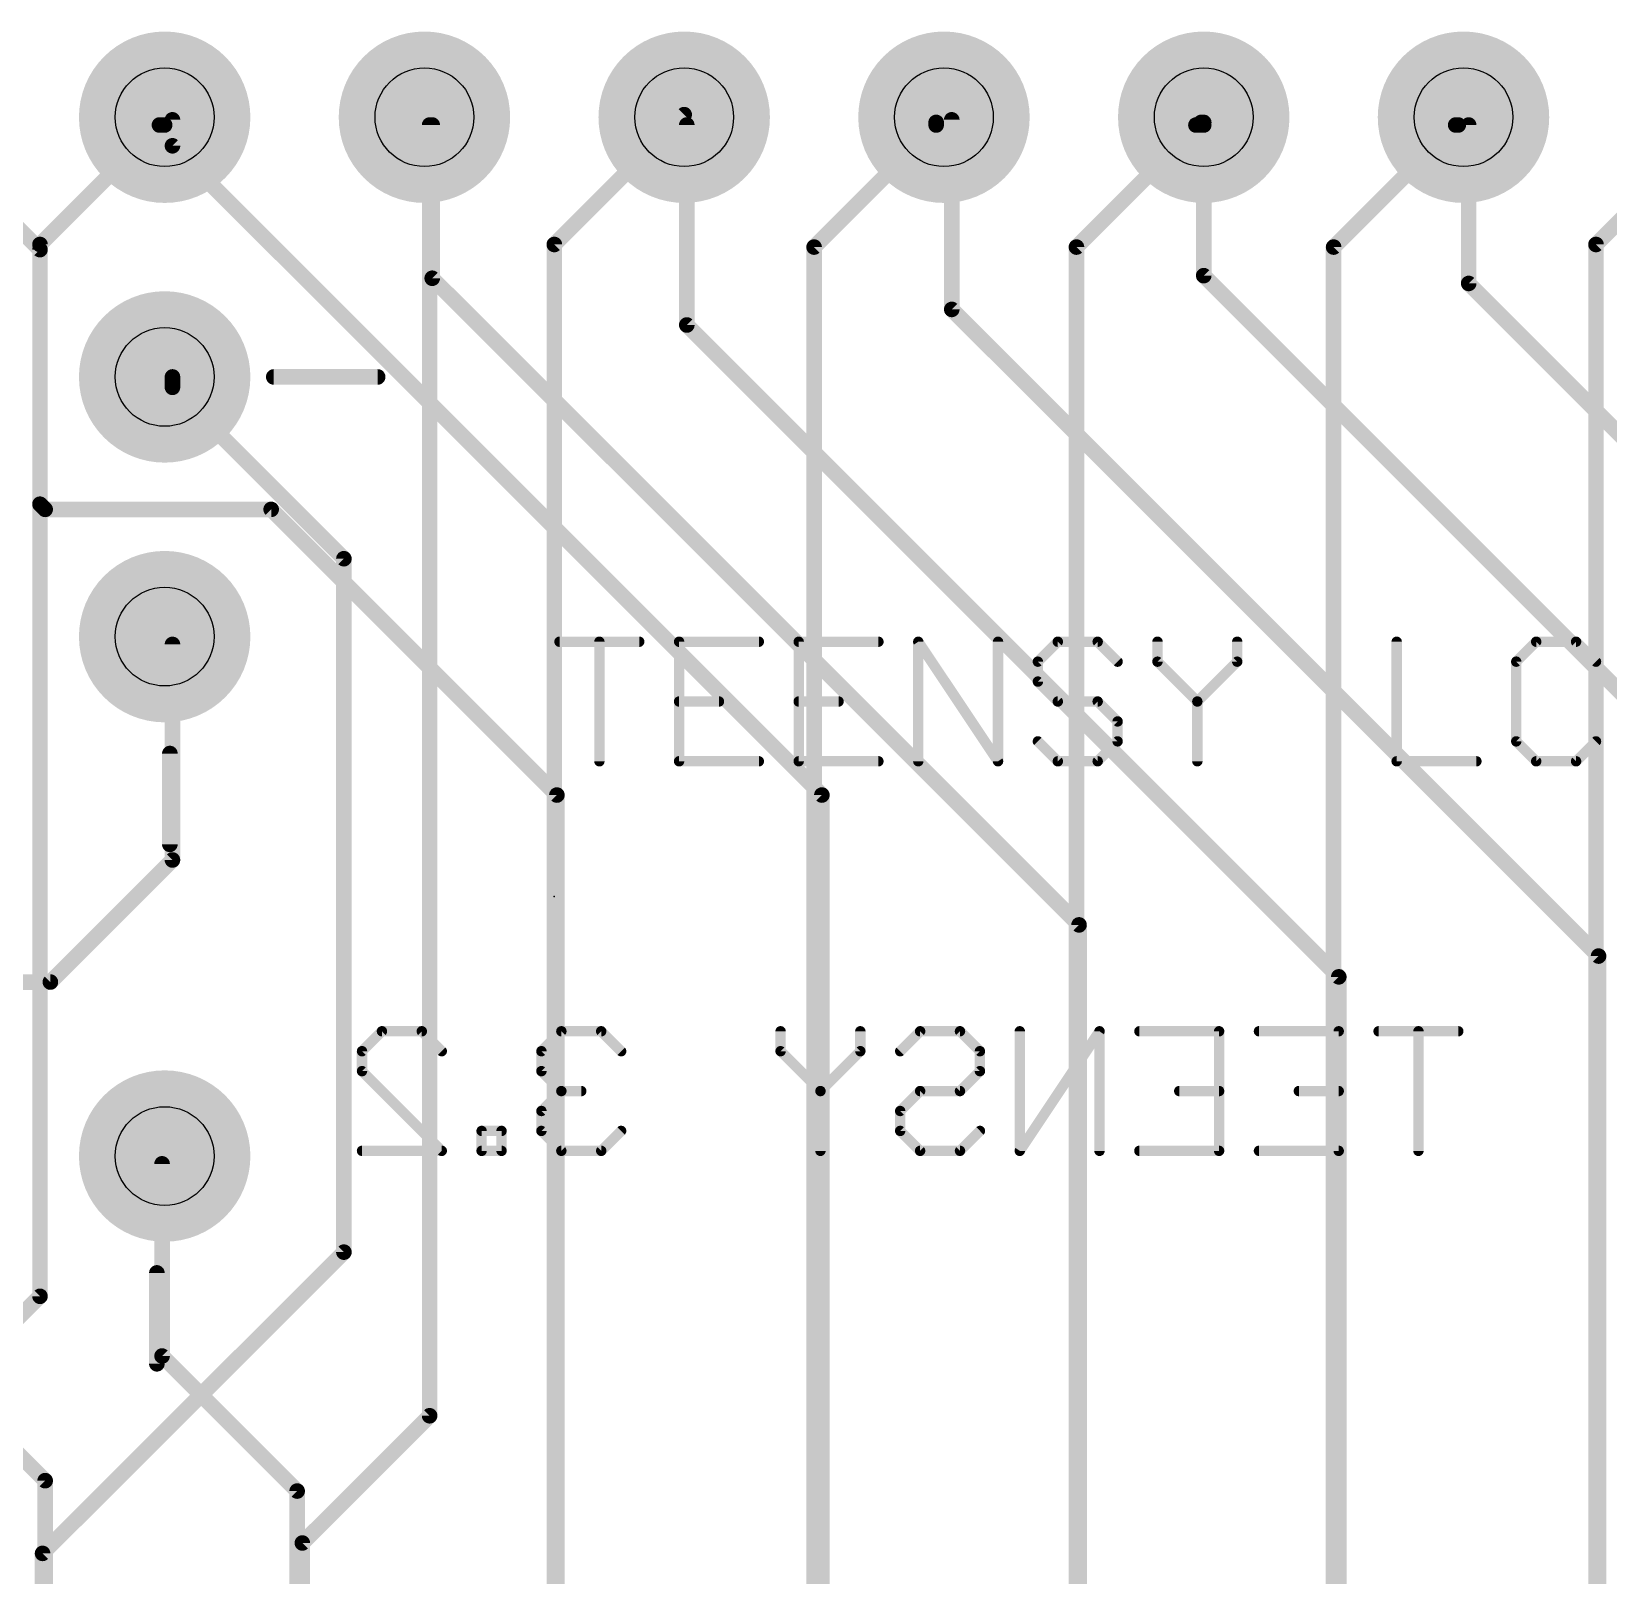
# Model space of a CAD drawing. Extents: x -0.1 to 48.3, y -0.1 to 47.8.
# Drawn here: x 22.27 to 37.69, y 24.73 to 39.83 of the extents above; entities that cross this region are included whole.
import ezdxf

# ---------------------------------------------------------------- set-up
doc = ezdxf.new("R2010")
doc.units = 0
for name, color, linetype in [('1', 12, 'CONTINUOUS'), ('16', 132, 'CONTINUOUS'), ('17', 110, 'CONTINUOUS'), ('21', 253, 'CONTINUOUS'), ('22', 253, 'CONTINUOUS'), ('23', 53, 'CONTINUOUS'), ('29', 253, 'CONTINUOUS'), ('30', 253, 'CONTINUOUS'), ('44', 253, 'CONTINUOUS')]:
    doc.layers.add(name, color=color, linetype=linetype)

# ---------------------------------------------------------------- blocks, each defined once
blk = doc.blocks.new('ROUNDP')
at = {"const_width": 0.5}
blk.add_lwpolyline([(0, -0.25, 1), (0, 0.25, 1), (0, -0.25)], format="xyb", dxfattribs=at)

msp = doc.modelspace()

# ---------------------------------------------------------------- linework, layer by layer
at = {"layer": '1', "const_width": 0.1524}
for points in [[(28.6512, 39.0144), (27.3812, 37.7444)], [(31.115, 38.9382), (31.115, 38.9128)], [(33.7058, 38.9382), (32.4866, 37.719)], [(33.7312, 38.9382), (33.7058, 38.9382)], [(38.8112, 38.989), (37.5666, 37.7444)], [(23.5204, 38.9128), (22.352, 37.7444)], [(23.5712, 38.9128), (23.5204, 38.9128)], [(26.162, 38.9128), (26.162, 26.289)], [(31.115, 38.9128), (29.9212, 37.719)], [(33.7312, 38.9128), (33.655, 38.9128)], [(36.195, 38.9128), (35.0012, 37.719)], [(36.2204, 38.9128), (36.195, 38.9128)], [(22.352, 37.7444), (22.352, 27.4574)], [(27.3812, 37.7444), (27.3812, 16.1798)], [(29.9212, 37.719), (29.9212, 16.4592)], [(32.4866, 37.719), (32.4866, 17.018)], [(35.0012, 37.719), (35.0012, 17.5514)], [(37.5666, 37.7444), (37.5666, 18.034)], [(23.6474, 36.449), (23.6474, 36.3474)], [(23.6474, 36.3474), (25.3238, 34.671)], [(25.3238, 34.671), (25.3238, 27.8892)], [(25.3238, 27.8892), (22.3774, 24.9428)], [(22.352, 27.4574), (19.8374, 24.9428)], [(26.162, 26.289), (24.9174, 25.0444)], [(22.3774, 24.9428), (22.3774, 16.0274)], [(24.9174, 25.0444), (24.9174, 16.1544)]]:
    msp.add_lwpolyline(points, dxfattribs=at)
at = {"layer": '1', "const_width": 0.0762}
for points in [[(28.6781, 38.9875, 1), (28.6243, 39.0413)], [(31.1531, 38.9382, 1), (31.0769, 38.9382)], [(33.7058, 38.9763, 1), (33.7058, 38.9001)], [(33.7327, 38.9113, 1), (33.6789, 38.9651)], [(33.7312, 38.9001, 1), (33.7312, 38.9763)], [(23.5204, 38.9509, 1), (23.5204, 38.8747)], [(23.5473, 38.8859, 1), (23.4935, 38.9397)], [(23.5712, 38.8747, 1), (23.5712, 38.9509)], [(26.2001, 38.9128, 1), (26.1239, 38.9128)], [(31.0769, 38.9128, 1), (31.1531, 38.9128)], [(31.1419, 38.8859, 1), (31.0881, 38.9397)], [(33.655, 38.9509, 1), (33.655, 38.8747)], [(33.7312, 38.8747, 1), (33.7312, 38.9509)], [(36.195, 38.9509, 1), (36.195, 38.8747)], [(36.2219, 38.8859, 1), (36.1681, 38.9397)], [(36.2204, 38.8747, 1), (36.2204, 38.9509)], [(22.3901, 37.7444, 1), (22.3139, 37.7444)], [(22.3251, 37.7713, 1), (22.3789, 37.7175)], [(27.4193, 37.7444, 1), (27.3431, 37.7444)], [(27.3543, 37.7713, 1), (27.4081, 37.7175)], [(29.9593, 37.719, 1), (29.8831, 37.719)], [(29.8943, 37.7459, 1), (29.9481, 37.6921)], [(32.5247, 37.719, 1), (32.4485, 37.719)], [(32.4597, 37.7459, 1), (32.5135, 37.6921)], [(35.0393, 37.719, 1), (34.9631, 37.719)], [(34.9743, 37.7459, 1), (35.0281, 37.6921)], [(37.6047, 37.7444, 1), (37.5285, 37.7444)], [(37.5397, 37.7713, 1), (37.5935, 37.7175)], [(23.6855, 36.449, 1), (23.6093, 36.449)], [(23.6743, 36.3743, 1), (23.6205, 36.3205)], [(23.6093, 36.3474, 1), (23.6855, 36.3474)], [(25.3619, 34.671, 1), (25.2857, 34.671)], [(25.2969, 34.6441, 1), (25.3507, 34.6979)], [(25.2857, 27.8892, 1), (25.3619, 27.8892)], [(25.3507, 27.8623, 1), (25.2969, 27.9161)], [(22.3139, 27.4574, 1), (22.3901, 27.4574)], [(22.3789, 27.4305, 1), (22.3251, 27.4843)], [(26.1239, 26.289, 1), (26.2001, 26.289)], [(26.1889, 26.2621, 1), (26.1351, 26.3159)], [(22.4155, 24.9428, 1), (22.3393, 24.9428)], [(22.3505, 24.9697, 1), (22.4043, 24.9159)], [(24.9555, 25.0444, 1), (24.8793, 25.0444)], [(24.8905, 25.0713, 1), (24.9443, 25.0175)]]:
    msp.add_lwpolyline(points, format="xyb", dxfattribs=at)
at = {"layer": '16', "const_width": 0.1524}
for points in [[(21.082, 38.9636), (22.352, 37.6936)], [(23.6474, 38.9636), (23.6474, 38.7096)], [(31.2674, 38.9636), (31.2674, 37.1094)], [(26.1874, 38.9128), (26.1874, 37.4142)], [(28.6766, 38.9128), (28.6766, 36.957)], [(33.7312, 38.9128), (33.7312, 37.4396)], [(36.322, 38.9128), (36.322, 37.3634)], [(23.6474, 38.7096), (29.9974, 32.3596)], [(22.352, 37.6936), (22.352, 35.2044)], [(26.1874, 37.4142), (32.512, 31.0896)], [(33.7312, 37.4396), (40.132, 31.0388)], [(36.322, 37.3634), (42.6974, 30.988)], [(31.2674, 37.1094), (37.592, 30.7848)], [(28.6766, 36.957), (35.052, 30.5816)], [(22.352, 35.2044), (22.4028, 35.1536)], [(22.4028, 35.1536), (24.6126, 35.1536)], [(24.6126, 35.1536), (27.4066, 32.3596)], [(23.6474, 33.8328), (23.6474, 31.7246)], [(27.4066, 32.3596), (27.4066, 16.2306)], [(29.9974, 32.3596), (29.9974, 14.1478)], [(23.6474, 31.7246), (22.4536, 30.5308)], [(32.512, 31.0896), (32.512, 16.383)], [(37.592, 30.7848), (37.592, 17.399)], [(22.4536, 30.5308), (19.8628, 30.5308)], [(35.052, 30.5816), (35.052, 16.9418)], [(23.5458, 28.7528), (23.5458, 26.8732)], [(21.1328, 26.924), (22.4028, 25.654)], [(23.5458, 26.8732), (24.8666, 25.5524)], [(22.4028, 25.654), (22.4028, 17.1196)], [(24.8666, 25.5524), (24.8666, 16.6878)]]:
    msp.add_lwpolyline(points, dxfattribs=at)
at = {"layer": '16', "const_width": 0.0762}
for points in [[(23.6855, 38.9636, 1), (23.6093, 38.9636)], [(31.3055, 38.9636, 1), (31.2293, 38.9636)], [(26.2255, 38.9128, 1), (26.1493, 38.9128)], [(28.7147, 38.9128, 1), (28.6385, 38.9128)], [(33.7693, 38.9128, 1), (33.6931, 38.9128)], [(36.3601, 38.9128, 1), (36.2839, 38.9128)], [(23.6093, 38.7096, 1), (23.6855, 38.7096)], [(23.6743, 38.7365, 1), (23.6205, 38.6827)], [(22.3901, 37.6936, 1), (22.3139, 37.6936)], [(22.3251, 37.6667, 1), (22.3789, 37.7205)], [(26.2143, 37.4411, 1), (26.1605, 37.3873)], [(33.6931, 37.4396, 1), (33.7693, 37.4396)], [(33.7581, 37.4665, 1), (33.7043, 37.4127)], [(26.1493, 37.4142, 1), (26.2255, 37.4142)], [(36.2839, 37.3634, 1), (36.3601, 37.3634)], [(36.3489, 37.3903, 1), (36.2951, 37.3365)], [(31.2943, 37.1363, 1), (31.2405, 37.0825)], [(28.7035, 36.9839, 1), (28.6497, 36.9301)], [(31.2293, 37.1094, 1), (31.3055, 37.1094)], [(28.6385, 36.957, 1), (28.7147, 36.957)], [(22.3139, 35.2044, 1), (22.3901, 35.2044)], [(22.3789, 35.2313, 1), (22.3251, 35.1775)], [(22.4028, 35.1917, 1), (22.4028, 35.1155)], [(22.3759, 35.1267, 1), (22.4297, 35.1805)], [(24.6395, 35.1805, 1), (24.5857, 35.1267)], [(24.6126, 35.1155, 1), (24.6126, 35.1917)], [(23.6855, 33.8328, 1), (23.6093, 33.8328)], [(27.4447, 32.3596, 1), (27.3685, 32.3596)], [(27.3797, 32.3327, 1), (27.4335, 32.3865)], [(30.0355, 32.3596, 1), (29.9593, 32.3596)], [(29.9705, 32.3327, 1), (30.0243, 32.3865)], [(23.6743, 31.6977, 1), (23.6205, 31.7515)], [(23.6093, 31.7246, 1), (23.6855, 31.7246)], [(32.5501, 31.0896, 1), (32.4739, 31.0896)], [(32.4851, 31.0627, 1), (32.5389, 31.1165)], [(37.6301, 30.7848, 1), (37.5539, 30.7848)], [(37.5651, 30.7579, 1), (37.6189, 30.8117)], [(22.4267, 30.5577, 1), (22.4805, 30.5039)], [(22.4536, 30.4927, 1), (22.4536, 30.5689)], [(35.0901, 30.5816, 1), (35.0139, 30.5816)], [(35.0251, 30.5547, 1), (35.0789, 30.6085)], [(23.5839, 28.7528, 1), (23.5077, 28.7528)], [(23.5077, 26.8732, 1), (23.5839, 26.8732)], [(23.5727, 26.9001, 1), (23.5189, 26.8463)], [(22.4409, 25.654, 1), (22.3647, 25.654)], [(22.3759, 25.6271, 1), (22.4297, 25.6809)], [(24.9047, 25.5524, 1), (24.8285, 25.5524)], [(24.8397, 25.5255, 1), (24.8935, 25.5793)]]:
    msp.add_lwpolyline(points, format="xyb", dxfattribs=at)
at = {"layer": '21'}
for points, const_width in [([(25.654, 36.449), (24.638, 36.449)], 0.1524), ([(27.432, 33.8592), (28.2116, 33.8592)], 0.1016), ([(27.8218, 32.6898), (27.8218, 33.8592)], 0.1016), ([(29.381, 33.8592), (28.6014, 33.8592)], 0.1016), ([(28.6014, 33.8592), (28.6014, 32.6898)], 0.1016), ([(30.5504, 33.8592), (29.7708, 33.8592)], 0.1016), ([(29.7708, 33.8592), (29.7708, 32.6898)], 0.1016), ([(30.9402, 32.6898), (30.9402, 33.8592)], 0.1016), ([(30.9402, 33.8592), (31.7198, 32.6898)], 0.1016), ([(31.7198, 32.6898), (31.7198, 33.8592)], 0.1016), ([(32.3045, 33.8592), (32.1096, 33.6643)], 0.1016), ([(32.6943, 33.8592), (32.3045, 33.8592)], 0.1016), ([(32.8892, 33.6643), (32.6943, 33.8592)], 0.1016), ([(33.279, 33.8592), (33.279, 33.6643)], 0.1016), ([(34.0586, 33.6643), (34.0586, 33.8592)], 0.1016), ([(35.6178, 33.8592), (35.6178, 32.6898)], 0.1016), ([(36.9821, 33.8592), (36.7872, 33.6643)], 0.1016), ([(37.3719, 33.8592), (36.9821, 33.8592)], 0.1016), ([(37.5668, 33.6643), (37.3719, 33.8592)], 0.1016), ([(32.1096, 33.6643), (32.1096, 33.4694)], 0.1016), ([(33.279, 33.6643), (33.6688, 33.2745)], 0.1016), ([(33.6688, 33.2745), (34.0586, 33.6643)], 0.1016), ([(36.7872, 33.6643), (36.7872, 32.8847)], 0.1016), ([(32.1096, 33.4694), (32.3045, 33.2745)], 0.1016), ([(28.6014, 33.2745), (28.9912, 33.2745)], 0.1016), ([(29.7708, 33.2745), (30.1606, 33.2745)], 0.1016), ([(32.3045, 33.2745), (32.6943, 33.2745)], 0.1016), ([(32.6943, 33.2745), (32.8892, 33.0796)], 0.1016), ([(33.6688, 33.2745), (33.6688, 32.6898)], 0.1016), ([(32.8892, 33.0796), (32.8892, 32.8847)], 0.1016), ([(32.3045, 32.6898), (32.1096, 32.8847)], 0.1016), ([(32.8892, 32.8847), (32.6943, 32.6898)], 0.1016), ([(36.7872, 32.8847), (36.9821, 32.6898)], 0.1016), ([(37.3719, 32.6898), (37.5668, 32.8847)], 0.1016), ([(28.6014, 32.6898), (29.381, 32.6898)], 0.1016), ([(29.7708, 32.6898), (30.5504, 32.6898)], 0.1016), ([(32.6943, 32.6898), (32.3045, 32.6898)], 0.1016), ([(35.6178, 32.6898), (36.3974, 32.6898)], 0.1016), ([(36.9821, 32.6898), (37.3719, 32.6898)], 0.1016)]:
    msp.add_lwpolyline(points, dxfattribs=dict(at, const_width=const_width))
for points, const_width in [([(24.638, 36.4871, 1), (24.638, 36.4109)], 0.0762), ([(25.654, 36.4109, 1), (25.654, 36.4871)], 0.0762), ([(27.432, 33.8846, 1), (27.432, 33.8338)], 0.0508), ([(27.8472, 33.8592, 1), (27.7964, 33.8592)], 0.0508), ([(28.2116, 33.8338, 1), (28.2116, 33.8846)], 0.0508), ([(28.6014, 33.8846, 1), (28.6014, 33.8338)], 0.0508), ([(28.6268, 33.8592, 1), (28.576, 33.8592)], 0.0508), ([(29.381, 33.8338, 1), (29.381, 33.8846)], 0.0508), ([(29.7708, 33.8846, 1), (29.7708, 33.8338)], 0.0508), ([(29.7962, 33.8592, 1), (29.7454, 33.8592)], 0.0508), ([(30.5504, 33.8338, 1), (30.5504, 33.8846)], 0.0508), ([(30.9656, 33.8592, 1), (30.9148, 33.8592)], 0.0508), ([(30.9613, 33.8733, 1), (30.9191, 33.8451)], 0.0508), ([(31.7452, 33.8592, 1), (31.6944, 33.8592)], 0.0508), ([(32.3045, 33.8846, 1), (32.3045, 33.8338)], 0.0508), ([(32.3224, 33.8412, 1), (32.2865, 33.8772)], 0.0508), ([(32.7122, 33.8772, 1), (32.6763, 33.8412)], 0.0508), ([(32.6943, 33.8338, 1), (32.6943, 33.8846)], 0.0508), ([(33.3044, 33.8592, 1), (33.2536, 33.8592)], 0.0508), ([(34.084, 33.8592, 1), (34.0332, 33.8592)], 0.0508), ([(35.6432, 33.8592, 1), (35.5924, 33.8592)], 0.0508), ([(36.9821, 33.8846, 1), (36.9821, 33.8338)], 0.0508), ([(37, 33.8412, 1), (36.9641, 33.8772)], 0.0508), ([(37.3898, 33.8772, 1), (37.3539, 33.8412)], 0.0508), ([(37.3719, 33.8338, 1), (37.3719, 33.8846)], 0.0508), ([(32.0916, 33.6823, 1), (32.1275, 33.6463)], 0.0508), ([(32.135, 33.6643, 1), (32.0842, 33.6643)], 0.0508), ([(32.8712, 33.6463, 1), (32.9071, 33.6823)], 0.0508), ([(33.2969, 33.6823, 1), (33.261, 33.6463)], 0.0508), ([(33.2536, 33.6643, 1), (33.3044, 33.6643)], 0.0508), ([(34.0332, 33.6643, 1), (34.084, 33.6643)], 0.0508), ([(34.0765, 33.6463, 1), (34.0406, 33.6823)], 0.0508), ([(36.7692, 33.6823, 1), (36.8051, 33.6463)], 0.0508), ([(36.8126, 33.6643, 1), (36.7618, 33.6643)], 0.0508), ([(37.5488, 33.6463, 1), (37.5847, 33.6823)], 0.0508), ([(32.1275, 33.4874, 1), (32.0916, 33.4514)], 0.0508), ([(32.0842, 33.4694, 1), (32.135, 33.4694)], 0.0508), ([(28.6014, 33.2999, 1), (28.6014, 33.2491)], 0.0508), ([(28.9912, 33.2491, 1), (28.9912, 33.2999)], 0.0508), ([(29.7708, 33.2999, 1), (29.7708, 33.2491)], 0.0508), ([(30.1606, 33.2491, 1), (30.1606, 33.2999)], 0.0508), ([(32.3045, 33.2999, 1), (32.3045, 33.2491)], 0.0508), ([(32.2865, 33.2565, 1), (32.3224, 33.2925)], 0.0508), ([(32.7122, 33.2925, 1), (32.6763, 33.2565)], 0.0508), ([(32.6943, 33.2491, 1), (32.6943, 33.2999)], 0.0508), ([(33.6508, 33.2925, 1), (33.6867, 33.2565)], 0.0508), ([(33.6942, 33.2745, 1), (33.6434, 33.2745)], 0.0508), ([(33.6508, 33.2565, 1), (33.6867, 33.2925)], 0.0508), ([(32.9146, 33.0796, 1), (32.8638, 33.0796)], 0.0508), ([(32.8712, 33.0616, 1), (32.9071, 33.0976)], 0.0508), ([(32.1275, 32.9027, 1), (32.0916, 32.8667)], 0.0508), ([(32.8638, 32.8847, 1), (32.9146, 32.8847)], 0.0508), ([(32.9071, 32.8667, 1), (32.8712, 32.9027)], 0.0508), ([(36.8051, 32.9027, 1), (36.7692, 32.8667)], 0.0508), ([(36.7618, 32.8847, 1), (36.8126, 32.8847)], 0.0508), ([(37.5847, 32.8667, 1), (37.5488, 32.9027)], 0.0508), ([(27.7964, 32.6898, 1), (27.8472, 32.6898)], 0.0508), ([(28.6014, 32.7152, 1), (28.6014, 32.6644)], 0.0508), ([(28.576, 32.6898, 1), (28.6268, 32.6898)], 0.0508), ([(29.381, 32.6644, 1), (29.381, 32.7152)], 0.0508), ([(29.7708, 32.7152, 1), (29.7708, 32.6644)], 0.0508), ([(29.7454, 32.6898, 1), (29.7962, 32.6898)], 0.0508), ([(30.5504, 32.6644, 1), (30.5504, 32.7152)], 0.0508), ([(30.9148, 32.6898, 1), (30.9656, 32.6898)], 0.0508), ([(31.6944, 32.6898, 1), (31.7452, 32.6898)], 0.0508), ([(31.6987, 32.6757, 1), (31.7409, 32.7039)], 0.0508), ([(32.3045, 32.7152, 1), (32.3045, 32.6644)], 0.0508), ([(32.2865, 32.6718, 1), (32.3224, 32.7078)], 0.0508), ([(32.6763, 32.7078, 1), (32.7122, 32.6718)], 0.0508), ([(32.6943, 32.6644, 1), (32.6943, 32.7152)], 0.0508), ([(33.6434, 32.6898, 1), (33.6942, 32.6898)], 0.0508), ([(35.6178, 32.7152, 1), (35.6178, 32.6644)], 0.0508), ([(35.5924, 32.6898, 1), (35.6432, 32.6898)], 0.0508), ([(36.3974, 32.6644, 1), (36.3974, 32.7152)], 0.0508), ([(36.9821, 32.7152, 1), (36.9821, 32.6644)], 0.0508), ([(36.9641, 32.6718, 1), (37, 32.7078)], 0.0508), ([(37.3539, 32.7078, 1), (37.3898, 32.6718)], 0.0508), ([(37.3719, 32.6644, 1), (37.3719, 32.7152)], 0.0508)]:
    msp.add_lwpolyline(points, format="xyb", dxfattribs=dict(at, const_width=const_width))
at = {"layer": '22'}
for points, const_width in [([(23.622, 31.877), (23.622, 32.766)], 0.1524), ([(25.5009, 29.8543), (25.6958, 30.0492)], 0.1016), ([(25.6958, 30.0492), (26.0856, 30.0492)], 0.1016), ([(26.0856, 30.0492), (26.2805, 29.8543)], 0.1016), ([(27.4499, 30.0492), (27.255, 29.8543)], 0.1016), ([(27.8397, 30.0492), (27.4499, 30.0492)], 0.1016), ([(28.0346, 29.8543), (27.8397, 30.0492)], 0.1016), ([(29.5938, 29.8543), (29.5938, 30.0492)], 0.1016), ([(30.3734, 30.0492), (30.3734, 29.8543)], 0.1016), ([(30.7632, 29.8543), (30.9581, 30.0492)], 0.1016), ([(30.9581, 30.0492), (31.3479, 30.0492)], 0.1016), ([(31.3479, 30.0492), (31.5428, 29.8543)], 0.1016), ([(32.7122, 30.0492), (31.9326, 28.8798)], 0.1016), ([(31.9326, 28.8798), (31.9326, 30.0492)], 0.1016), ([(32.7122, 28.8798), (32.7122, 30.0492)], 0.1016), ([(33.102, 30.0492), (33.8816, 30.0492)], 0.1016), ([(33.8816, 30.0492), (33.8816, 28.8798)], 0.1016), ([(34.2714, 30.0492), (35.051, 30.0492)], 0.1016), ([(35.051, 30.0492), (35.051, 28.8798)], 0.1016), ([(36.2204, 30.0492), (35.4408, 30.0492)], 0.1016), ([(35.8306, 28.8798), (35.8306, 30.0492)], 0.1016), ([(25.5009, 29.6594), (25.5009, 29.8543)], 0.1016), ([(27.255, 29.8543), (27.255, 29.6594)], 0.1016), ([(29.9836, 29.4645), (29.5938, 29.8543)], 0.1016), ([(30.3734, 29.8543), (29.9836, 29.4645)], 0.1016), ([(31.5428, 29.8543), (31.5428, 29.6594)], 0.1016), ([(26.2805, 28.8798), (25.5009, 29.6594)], 0.1016), ([(27.255, 29.6594), (27.4499, 29.4645)], 0.1016), ([(31.5428, 29.6594), (31.3479, 29.4645)], 0.1016), ([(27.4499, 29.4645), (27.255, 29.2696)], 0.1016), ([(27.4499, 29.4645), (27.6448, 29.4645)], 0.1016), ([(29.9836, 29.4645), (29.9836, 28.8798)], 0.1016), ([(30.9581, 29.4645), (30.7632, 29.2696)], 0.1016), ([(31.3479, 29.4645), (30.9581, 29.4645)], 0.1016), ([(33.8816, 29.4645), (33.4918, 29.4645)], 0.1016), ([(35.051, 29.4645), (34.6612, 29.4645)], 0.1016), ([(27.255, 29.2696), (27.255, 29.0747)], 0.1016), ([(30.7632, 29.2696), (30.7632, 29.0747)], 0.1016), ([(26.8652, 29.0747), (26.6703, 29.0747)], 0.1016), ([(26.6703, 29.0747), (26.6703, 28.8798)], 0.1016), ([(26.8652, 28.8798), (26.8652, 29.0747)], 0.1016), ([(27.255, 29.0747), (27.4499, 28.8798)], 0.1016), ([(27.8397, 28.8798), (28.0346, 29.0747)], 0.1016), ([(30.7632, 29.0747), (30.9581, 28.8798)], 0.1016), ([(31.3479, 28.8798), (31.5428, 29.0747)], 0.1016), ([(25.5009, 28.8798), (26.2805, 28.8798)], 0.1016), ([(26.6703, 28.8798), (26.8652, 28.8798)], 0.1016), ([(27.4499, 28.8798), (27.8397, 28.8798)], 0.1016), ([(30.9581, 28.8798), (31.3479, 28.8798)], 0.1016), ([(33.8816, 28.8798), (33.102, 28.8798)], 0.1016), ([(35.051, 28.8798), (34.2714, 28.8798)], 0.1016), ([(23.495, 26.797), (23.495, 27.686)], 0.1524)]:
    msp.add_lwpolyline(points, dxfattribs=dict(at, const_width=const_width))
for points, const_width in [([(23.6601, 32.766, 1), (23.5839, 32.766)], 0.0762), ([(23.5839, 31.877, 1), (23.6601, 31.877)], 0.0762), ([(25.6958, 30.0746, 1), (25.6958, 30.0238)], 0.0508), ([(25.7138, 30.0312, 1), (25.6779, 30.0672)], 0.0508), ([(26.1036, 30.0672, 1), (26.0677, 30.0312)], 0.0508), ([(26.0856, 30.0238, 1), (26.0856, 30.0746)], 0.0508), ([(27.4499, 30.0746, 1), (27.4499, 30.0238)], 0.0508), ([(27.4679, 30.0312, 1), (27.432, 30.0672)], 0.0508), ([(27.8577, 30.0672, 1), (27.8218, 30.0312)], 0.0508), ([(27.8397, 30.0238, 1), (27.8397, 30.0746)], 0.0508), ([(29.6192, 30.0492, 1), (29.5684, 30.0492)], 0.0508), ([(30.3988, 30.0492, 1), (30.348, 30.0492)], 0.0508), ([(30.9581, 30.0746, 1), (30.9581, 30.0238)], 0.0508), ([(30.9761, 30.0312, 1), (30.9402, 30.0672)], 0.0508), ([(31.3659, 30.0672, 1), (31.33, 30.0312)], 0.0508), ([(31.3479, 30.0238, 1), (31.3479, 30.0746)], 0.0508), ([(31.958, 30.0492, 1), (31.9072, 30.0492)], 0.0508), ([(32.7376, 30.0492, 1), (32.6868, 30.0492)], 0.0508), ([(32.7333, 30.0351, 1), (32.6911, 30.0633)], 0.0508), ([(33.102, 30.0746, 1), (33.102, 30.0238)], 0.0508), ([(33.907, 30.0492, 1), (33.8562, 30.0492)], 0.0508), ([(33.8816, 30.0238, 1), (33.8816, 30.0746)], 0.0508), ([(34.2714, 30.0746, 1), (34.2714, 30.0238)], 0.0508), ([(35.0764, 30.0492, 1), (35.0256, 30.0492)], 0.0508), ([(35.051, 30.0238, 1), (35.051, 30.0746)], 0.0508), ([(35.4408, 30.0746, 1), (35.4408, 30.0238)], 0.0508), ([(35.856, 30.0492, 1), (35.8052, 30.0492)], 0.0508), ([(36.2204, 30.0238, 1), (36.2204, 30.0746)], 0.0508), ([(25.5263, 29.8543, 1), (25.4755, 29.8543)], 0.0508), ([(25.483, 29.8723, 1), (25.5189, 29.8363)], 0.0508), ([(26.2626, 29.8363, 1), (26.2985, 29.8723)], 0.0508), ([(27.2804, 29.8543, 1), (27.2296, 29.8543)], 0.0508), ([(27.2371, 29.8723, 1), (27.273, 29.8363)], 0.0508), ([(28.0167, 29.8363, 1), (28.0526, 29.8723)], 0.0508), ([(29.6118, 29.8723, 1), (29.5759, 29.8363)], 0.0508), ([(29.5684, 29.8543, 1), (29.6192, 29.8543)], 0.0508), ([(30.348, 29.8543, 1), (30.3988, 29.8543)], 0.0508), ([(30.3914, 29.8363, 1), (30.3555, 29.8723)], 0.0508), ([(30.7453, 29.8723, 1), (30.7812, 29.8363)], 0.0508), ([(31.5682, 29.8543, 1), (31.5174, 29.8543)], 0.0508), ([(31.5249, 29.8363, 1), (31.5608, 29.8723)], 0.0508), ([(25.5189, 29.6774, 1), (25.483, 29.6414)], 0.0508), ([(25.4755, 29.6594, 1), (25.5263, 29.6594)], 0.0508), ([(27.273, 29.6774, 1), (27.2371, 29.6414)], 0.0508), ([(27.2296, 29.6594, 1), (27.2804, 29.6594)], 0.0508), ([(31.5174, 29.6594, 1), (31.5682, 29.6594)], 0.0508), ([(31.5608, 29.6414, 1), (31.5249, 29.6774)], 0.0508), ([(27.4499, 29.4899, 1), (27.4499, 29.4391)], 0.0508), ([(27.4679, 29.4465, 1), (27.432, 29.4825)], 0.0508), ([(27.432, 29.4465, 1), (27.4679, 29.4825)], 0.0508), ([(27.6448, 29.4391, 1), (27.6448, 29.4899)], 0.0508), ([(30.009, 29.4645, 1), (29.9582, 29.4645)], 0.0508), ([(29.9657, 29.4825, 1), (30.0016, 29.4465)], 0.0508), ([(29.9657, 29.4465, 1), (30.0016, 29.4825)], 0.0508), ([(30.9581, 29.4899, 1), (30.9581, 29.4391)], 0.0508), ([(30.9761, 29.4465, 1), (30.9402, 29.4825)], 0.0508), ([(31.33, 29.4825, 1), (31.3659, 29.4465)], 0.0508), ([(31.3479, 29.4391, 1), (31.3479, 29.4899)], 0.0508), ([(33.4918, 29.4899, 1), (33.4918, 29.4391)], 0.0508), ([(33.8816, 29.4391, 1), (33.8816, 29.4899)], 0.0508), ([(34.6612, 29.4899, 1), (34.6612, 29.4391)], 0.0508), ([(35.051, 29.4391, 1), (35.051, 29.4899)], 0.0508), ([(27.2804, 29.2696, 1), (27.2296, 29.2696)], 0.0508), ([(27.2371, 29.2876, 1), (27.273, 29.2516)], 0.0508), ([(30.7886, 29.2696, 1), (30.7378, 29.2696)], 0.0508), ([(30.7453, 29.2876, 1), (30.7812, 29.2516)], 0.0508), ([(26.6703, 29.1001, 1), (26.6703, 29.0493)], 0.0508), ([(26.6957, 29.0747, 1), (26.6449, 29.0747)], 0.0508), ([(26.8906, 29.0747, 1), (26.8398, 29.0747)], 0.0508), ([(26.8652, 29.0493, 1), (26.8652, 29.1001)], 0.0508), ([(27.273, 29.0927, 1), (27.2371, 29.0567)], 0.0508), ([(27.2296, 29.0747, 1), (27.2804, 29.0747)], 0.0508), ([(28.0526, 29.0567, 1), (28.0167, 29.0927)], 0.0508), ([(30.7812, 29.0927, 1), (30.7453, 29.0567)], 0.0508), ([(30.7378, 29.0747, 1), (30.7886, 29.0747)], 0.0508), ([(31.5608, 29.0567, 1), (31.5249, 29.0927)], 0.0508), ([(25.5009, 28.9052, 1), (25.5009, 28.8544)], 0.0508), ([(26.2626, 28.8618, 1), (26.2985, 28.8978)], 0.0508), ([(26.2805, 28.8544, 1), (26.2805, 28.9052)], 0.0508), ([(26.6703, 28.9052, 1), (26.6703, 28.8544)], 0.0508), ([(26.6449, 28.8798, 1), (26.6957, 28.8798)], 0.0508), ([(26.8398, 28.8798, 1), (26.8906, 28.8798)], 0.0508), ([(26.8652, 28.8544, 1), (26.8652, 28.9052)], 0.0508), ([(27.4499, 28.9052, 1), (27.4499, 28.8544)], 0.0508), ([(27.432, 28.8618, 1), (27.4679, 28.8978)], 0.0508), ([(27.8218, 28.8978, 1), (27.8577, 28.8618)], 0.0508), ([(27.8397, 28.8544, 1), (27.8397, 28.9052)], 0.0508), ([(29.9582, 28.8798, 1), (30.009, 28.8798)], 0.0508), ([(30.9581, 28.9052, 1), (30.9581, 28.8544)], 0.0508), ([(30.9402, 28.8618, 1), (30.9761, 28.8978)], 0.0508), ([(31.33, 28.8978, 1), (31.3659, 28.8618)], 0.0508), ([(31.3479, 28.8544, 1), (31.3479, 28.9052)], 0.0508), ([(31.9115, 28.8939, 1), (31.9537, 28.8657)], 0.0508), ([(31.9072, 28.8798, 1), (31.958, 28.8798)], 0.0508), ([(32.6868, 28.8798, 1), (32.7376, 28.8798)], 0.0508), ([(33.102, 28.9052, 1), (33.102, 28.8544)], 0.0508), ([(33.8562, 28.8798, 1), (33.907, 28.8798)], 0.0508), ([(33.8816, 28.8544, 1), (33.8816, 28.9052)], 0.0508), ([(34.2714, 28.9052, 1), (34.2714, 28.8544)], 0.0508), ([(35.0256, 28.8798, 1), (35.0764, 28.8798)], 0.0508), ([(35.051, 28.8544, 1), (35.051, 28.9052)], 0.0508), ([(35.8052, 28.8798, 1), (35.856, 28.8798)], 0.0508), ([(23.5331, 27.686, 1), (23.4569, 27.686)], 0.0762), ([(23.4569, 26.797, 1), (23.5331, 26.797)], 0.0762)]:
    msp.add_lwpolyline(points, format="xyb", dxfattribs=dict(at, const_width=const_width))
at = {"layer": '23'}
msp.add_point((27.3812, 31.369), dxfattribs=at)
at = {"layer": '44'}
for centre in [(23.5712, 38.989), (26.1112, 38.989), (28.6512, 38.989), (31.1912, 38.989), (33.7312, 38.989), (36.2712, 38.989), (23.5712, 36.449), (23.5712, 33.909), (23.5712, 28.829)]:
    msp.add_circle(centre, 0.4826, dxfattribs=at)

# ---------------------------------------------------------------- block references
at = {"layer": '17', "xscale": 1.4732, "yscale": 1.4732}
for p in [(23.5712, 38.989), (23.5712, 38.989), (23.5712, 38.989), (23.5712, 38.989), (26.1112, 38.989), (26.1112, 38.989), (26.1112, 38.989), (26.1112, 38.989), (28.6512, 38.989), (28.6512, 38.989), (28.6512, 38.989), (28.6512, 38.989), (31.1912, 38.989), (31.1912, 38.989), (31.1912, 38.989), (31.1912, 38.989), (33.7312, 38.989), (33.7312, 38.989), (33.7312, 38.989), (33.7312, 38.989), (36.2712, 38.989), (36.2712, 38.989), (36.2712, 38.989), (36.2712, 38.989), (23.5712, 33.909), (23.5712, 33.909), (23.5712, 33.909), (23.5712, 33.909), (23.5712, 28.829), (23.5712, 28.829), (23.5712, 28.829), (23.5712, 28.829)]:
    msp.add_blockref('ROUNDP', p, dxfattribs=at)
at = {"layer": '17', "xscale": 1.4732, "yscale": 1.4732, "rotation": 180}
msp.add_blockref('ROUNDP', (23.5712, 36.449), dxfattribs=at)
msp.add_blockref('ROUNDP', (23.5712, 36.449), dxfattribs=at)
msp.add_blockref('ROUNDP', (23.5712, 36.449), dxfattribs=at)
msp.add_blockref('ROUNDP', (23.5712, 36.449), dxfattribs=at)
at = {"layer": '29', "xscale": 1.6764, "yscale": 1.6764}
for p in [(23.5712, 38.989), (26.1112, 38.989), (28.6512, 38.989), (31.1912, 38.989), (33.7312, 38.989), (36.2712, 38.989), (23.5712, 33.909), (23.5712, 28.829)]:
    msp.add_blockref('ROUNDP', p, dxfattribs=at)
at = {"layer": '29', "xscale": 1.6764, "yscale": 1.6764, "rotation": 180}
msp.add_blockref('ROUNDP', (23.5712, 36.449), dxfattribs=at)
at = {"layer": '30', "xscale": 1.6764, "yscale": 1.6764}
for p in [(23.5712, 38.989), (26.1112, 38.989), (28.6512, 38.989), (31.1912, 38.989), (33.7312, 38.989), (36.2712, 38.989), (23.5712, 33.909), (23.5712, 28.829)]:
    msp.add_blockref('ROUNDP', p, dxfattribs=at)
at = {"layer": '30', "xscale": 1.6764, "yscale": 1.6764, "rotation": 180}
msp.add_blockref('ROUNDP', (23.5712, 36.449), dxfattribs=at)

doc.saveas('drawing.dxf')
